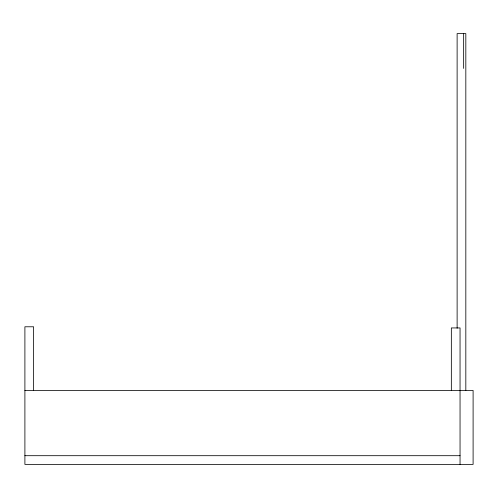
<?xml version="1.0" encoding="UTF-8"?>
<svg xmlns="http://www.w3.org/2000/svg" width="498" height="498" viewBox="0 0 498 498"><rect width="100%" height="100%" fill="white"/><g stroke="black" fill="none" stroke-linecap="round" stroke-linejoin="round"><path stroke-width="0.75" d="M24.9 390.42L473.1 390.42L473.1 464.397L24.9 464.397L24.9 326.781L33.603 326.781L33.603 390.42M24.9 455.695L460.046 455.695M465.823 390.42L465.823 33.603L457.12 33.603L457.12 328.232M463.65 33.603L463.65 68.413M460.046 464.397L460.046 327.939L451.344 327.939L451.344 390.42"/></g></svg>
